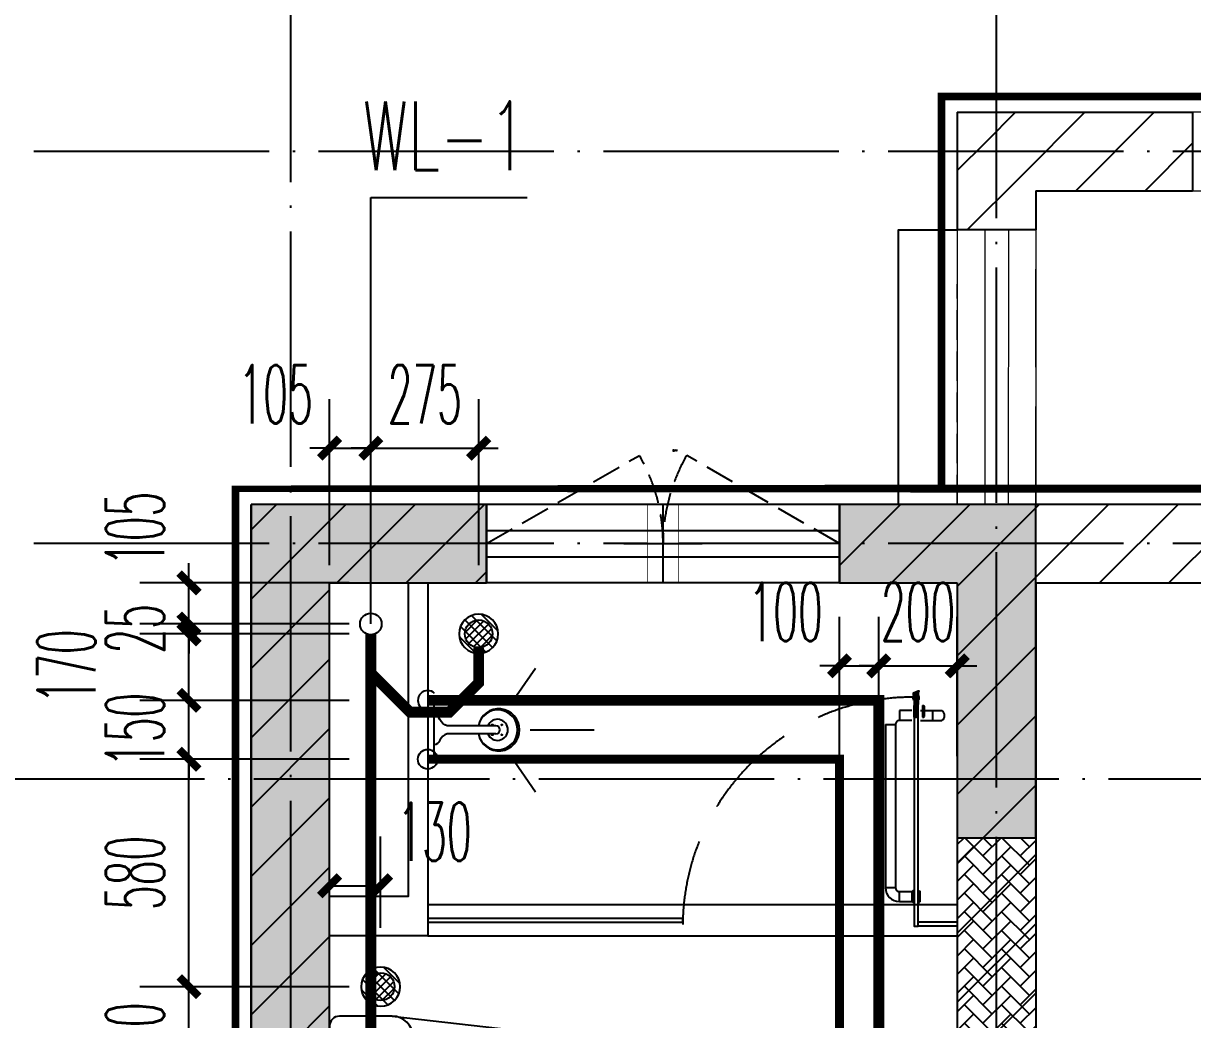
# Model space of a CAD drawing. Extents: x 27938 to 1507990, y 110129 to 923079.
# Drawn here: x 1200583 to 1203564, y 588710 to 591251 of the extents above; entities that cross this region are included whole.
import ezdxf

# ---------------------------------------------------------------- set-up
doc = ezdxf.new("R2010")
doc.units = 0
doc.header["$LTSCALE"] = 1000
doc.header["$MEASUREMENT"] = 0
doc.linetypes.add('DASH', pattern=[0.35, 0.25, -0.1])
doc.linetypes.add('DOTE', pattern=[2.4200000000000004, 2, -0.2, 0.02, -0.2])
for name, color, linetype in [('----建筑底图', 8, 'Continuous'), ('COLUMN', 9, 'Continuous'), ('DIM_SYMB', 3, 'Continuous'), ('DIM_污水', 2, 'Continuous'), ('DOTE', 1, 'Continuous'), ('EQUIP_地漏', 7, 'Continuous'), ('IP-bath&kitchen-JOHNSON', 4, 'Continuous'), ('LVTRY', 6, 'Continuous'), ('P-bath&kitchen-JOHNSON', 4, 'Continuous'), ('PIPE-不分区热给水', 5, 'RJ'), ('PIPE-不分区给水', 3, 'J'), ('PIPE-污水', 2, 'W'), ('PUB_HATCH', 8, 'Continuous'), ('VPIPE-不分区热给水', 5, 'Continuous'), ('VPIPE-不分区给水', 3, 'Continuous'), ('VPIPE-污水', 2, 'W'), ('WALL', 9, 'Continuous'), ('WINDOW', 4, 'Continuous'), ('WINDOW_TEXT', 7, 'Continuous'), ('保温', 6, 'Continuous'), ('机电标识类', 1, 'Continuous'), ('看线', 251, 'Continuous')]:
    doc.layers.add(name, color=color, linetype=linetype)
doc.layers.add('S-L主梁线', color=4, linetype='DASH', plot=False)
for name, color, linetype, lineweight in [('平面-栏杆', 135, 'Continuous', 15), ('平面-看线', 45, 'Continuous', 15), ('平面-空调室内机', 176, 'Continuous', 9), ('空调', 76, 'Continuous', 13)]:
    doc.layers.add(name, color=color, linetype=linetype, lineweight=lineweight)
doc.styles.add('_TCH_DIM_T3', font='SIMPLEX.shx', dxfattribs={"width": 0.4941176470588236, "bigfont": 'GBCBIG.shx'})
doc.styles.add('_TCH_WINDOW', font='SIMPLEX.shx', dxfattribs={"width": 0.7, "height": 3.5, "bigfont": 'GBCBIG.shx'})
doc.styles.add('_TWT_SERIAL', font='SIMPLEX', dxfattribs={"width": 0.8, "height": 3.5, "bigfont": 'HZTXT'})
doc.styles.get("Standard").update_dxf_attribs({"font": 'gbenor.shx', "bigfont": 'gbcbig.shx'})
doc.linetypes.add('J', pattern='A,3,-0.2,["J",Standard,S=0.25,R=0,X=-0.1,Y=-0.115],-0.2', length=3.4)
doc.linetypes.add('RJ', pattern='A,3,-0.2,["RJ",Standard,S=0.25,R=0,X=-0.1,Y=-0.115],-0.35', length=3.55)
doc.linetypes.add('W', pattern='A,3,-0.2,["W",Standard,S=0.25,R=0,X=-0.1,Y=-0.115],-0.2', length=3.4)
doc.dimstyles.new('_TWT_ARCH&&50', dxfattribs={"dimtxt": 148.75, "dimasz": 50, "dimexe": 125, "dimexo": 150, "dimgap": 63.12500000000001, "dimtad": 1, "dimdec": 0, "dimzin": 0, "dimdsep": 46, "dimtxsty": '_TCH_DIM_T3', "dimblk": 'ARCHTICK', "dimcen": 0.09, "dimclrt": 7, "dimazin": 2, "dimtfac": 1, "dimtdec": 0, "dimtix": 1, "dimtmove": 2, "dimatfit": 3, "dimfxl": 100, "dimtolj": 1, "dimtzin": 0, "dimarcsym": 0})
pattern_1 = [(45, (0, 89.755675), (-88.38838300365748, 88.3883830036575), [])]

# ---------------------------------------------------------------- blocks, each defined once
blk = doc.blocks.new('rrrrrrrrrrrra')
at = {"color": 0}
for p, q in [((252.6024353011744, 483.7312025176361), (-87.39756469882559, 483.7312025176361)), ((-112.3975646988256, 458.7312025176361), (-112.3975646988256, 324.3323662159964)), ((277.6024353011744, 324.3323662159964), (277.6024353011744, 458.7312025176361)), ((-112.3975646988256, 324.3323662159964), (-63.69972878636327, -103.3637925456278)), ((277.6024353011744, 324.3323662159964), (227.5135563242948, -115.5808400628157)), ((-59.12511469877791, 271.0599162159488), (224.3299853011267, 271.0599162159488)), ((-20.6103619200876, 232.4137265472673), (-34.18044077546801, 153.6153487120755)), ((185.8152325224364, 232.4137265477329), (-20.6103619200876, 232.4137265472673)), ((185.8152325224364, 232.4137265477329), (199.3853113778168, 153.6153487125412)), ((191.3197469591396, 200.4502565474249), (-26.11487635679077, 200.4502565474249))]:
    blk.add_line(p, q, dxfattribs=at)
for centre, radius, start, end in [((-87.39756469882559, 458.7312025176361), 25, 90, 180), ((252.6024353011744, 458.7312025176361), 25, 0, 90), ((-59.12511469877791, 324.3323662164621), 53.27245000000602, 180, 270), ((224.3299853008939, 324.3323662164621), 53.27245000000253, 270, 0), ((-322.583031725022, 209.8070477982983), 293.8257332377133, 333.5368539848596, 351.4828191908725), ((487.787902327138, 209.8070477982983), 293.8257332377133, 188.5171808091275, 206.4631460151405), ((148.969911527005, -3.179016253445297), 224.0767612256445, 158.5202191710939, 180), ((16.2349590753438, -3.179016253445297), 224.0767612256723, 0, 21.47978082890611), ((83.83053322241176, -63.61970424279571), 152.7899563564, 195.0773243454172, 340.1181212308546)]:
    blk.add_arc(centre, radius, start, end, dxfattribs=at)
blk = doc.blocks.new('A$C1E0F638F')
at = {"color": 0}
for points in [[(499.7003750004806, 435.1003879043274), (499.7003750004806, 85.1003879038617), (-4.325015470385551e-05, 85.10038790432736), (-4.325015470385551e-05, 435.1003879038617)], [(269.850552206859, 30.00024752598256), (229.850552206859, 30.00024752644822), (229.850552206859, 195.0002475259826), (269.850552206859, 195.0002475264482)], [(119.850552206859, 0.0002475259825587273), (179.850552206859, 0.0002475259825587273), (179.850552206859, 60.00024752598256), (119.850552206859, 60.00024752598256)], [(379.850552206859, 0.0002475259825587273), (319.850552206859, 0.0002475264482200146), (319.850552206859, 60.00024752644822), (379.850552206859, 60.00024752644822)], [(146.850552206859, 55.00024752598256), (152.850552206859, 55.00024752644822), (152.850552206859, 5.00024752644822), (146.850552206859, 5.00024752644822)], [(229.850552206859, 30.00024752644822), (269.850552206859, 30.00024752598256), (269.850552206859, 10.00024752598256), (229.850552206859, 10.00024752644822)], [(352.850552206859, 55.00024752598256), (346.850552206859, 55.00024752598256), (346.850552206859, 5.000247525982559), (352.850552206859, 5.000247525982559)]]:
    blk.add_lwpolyline(points, close=True, dxfattribs=at)
blk.add_lwpolyline([(269.850552206859, 60.00024752598256), (279.850552206859, 60.00024752598256), (279.850552206859, 0.0002475264482200146), (219.850552206859, 0.0002475259825587273), (219.850552206859, 60.00024752598256), (229.850552206859, 60.00024752644822)], dxfattribs=at)
blk.add_circle((249.850552206859, 236.2614032463171), 26, dxfattribs=at)
blk = doc.blocks.new('$lvtry$00000171')
at = {"color": 0}
for p, q in [((-74.24621202462731, 10.60660171788186), (-10.60660171788186, 74.24621202462731)), ((-69.81875867368217, -27.39235180270043), (27.39235180242758, 69.81875867368217)), ((-53.03300858900184, -53.03300858886359), (53.03300858900184, 53.03300858886359)), ((-27.39235180242758, -69.81875867368217), (69.81875867368217, 27.39235180270043)), ((10.60660171788186, -74.24621202462731), (74.24621202462731, -10.60660171788186))]:
    blk.add_line(p, q, dxfattribs=at)
blk.add_circle((0, 0), 75, dxfattribs=at)
blk.add_point((0, 0), dxfattribs=at)
blk = doc.blocks.new('135')
blk.add_hatch(color=0).paths.add_polyline_path([(4.76418280357393, 1.812162386259842), (3.614183923258678, -0.9586682789313272), (-4.698308072380313, 2.491328362025341), (-3.548309192054148, 5.262159027231063)])
at = {"color": 0}
for p, q in [((-5.000000000007275, 10.93307908955376), (-5.000000000007275, 30.53458335841333)), ((0, -9.095e-13), (-7.276000000000001e-12, 39.11915162772765)), ((4.999999999996362, 10.92478528669653), (4.999999999992723, 32.30060393840449)), ((-6.34257382159194, 2.632406550414998), (5.421245566391007, -2.250020692198631)), ((-5.698204626369259, 2.906323017595241), (-5.160113183243083, 2.682994842084553)), ((-5.555794630552554, 18.93025617586591), (-3.355794630551827, 19.41189882087838)), ((-3.355794630551827, 19.41189882087838), (-5.502586708164016, 19.38346581543646)), ((5.249555696867901, 10.9245783101278), (-5.25044430312846, 10.93328680312606)), ((5.227938415449898, 9.660595023749009), (-5.205485498692723, 9.660595023727183)), ((-5.160113183243083, 2.682994842084553), (-3.818447822857706, 5.915630618167598)), ((-3.818447822857706, 5.915630618167598), (5.417654394495911, 2.08230101709978)), ((5.617387633388716, 18.86060526279379), (3.417387633387988, 19.34224790780627)), ((3.417387633387988, 19.34224790780627), (5.564179711000178, 19.31381490236435)), ((4.075989034128724, -1.150334758983262), (5.417654394495911, 2.08230101709978)), ((4.075989034125087, -1.150334758983262), (5.7233188174323, -1.834038541420341))]:
    blk.add_line(p, q, dxfattribs=at)
for centre, radius, start, end in [((6.161034868437128, 15.83646535001662), 13.51105029248686, 151.0147378050733, 204.8403314206463), ((13.49583268638525, 4.204098348475781), 20.48112573357894, 163.092431708237, 182.0011966084188), ((-5.975522388205718, 3.562607190228845), 1, 184.2275252268287, 248.4661137629982), ((13.54264475737364, 4.193994001077044), 19.52885339284392, 163.7443120071847, 182.5268738689926), ((8.625610374787357, 15.4674340699994), 14.59806099666519, 166.2780045267358, 198.0953497200314), ((-5.467505949505721, 3.349919817060253), 0.5, 181.9385014602077, 247.2597126889964), ((-5.220308285297505, 22.14142036417525), 0.5, 335.7643365041333, 151.0147378054934), ((3.827398038803949, 18.06844884589281), 9.42220170707689, 155.7643365036202, 171.9772791662345), ((5.153695528464595, 22.26171150950449), 0.5, 29.84246110022977, 204.5740373216479), ((-5.946870150815811, 17.18555889137405), 11.70614123311011, 10.4750181798539, 24.57403732164799), ((29.07817214454553, 6.708467335577552), 24.03224306675829, 172.943947749341, 199.2318175570648), ((-6.288615623223449, 15.43590622998363), 12.3887641438454, 338.644919711974, 16.04760207510264), ((-6.035673477003001, 15.84248269684667), 13.39994098009156, 334.9111406033848, 29.84246110034611), ((26.37160870551816, 6.273545375245702), 20.6409126368038, 169.1453753653255, 199.9525787155704), ((5.869786496521555, -1.169297062749137), 1.170107913508445, 247.4597126892894, 19.95257871601565), ((5.914985297487874, -1.372233430550295), 0.5, 247.4597126892894, 19.23181755750988)]:
    blk.add_arc(centre, radius, start, end, dxfattribs=at)
blk.add_open_spline([(-5.000000000007275, 30.53458335841333), (-4.10443294849756, 31.33336597555081), (-2.288282033354334, 32.95324444101334), (0.90438098919185, 29.19536669430727), (3.450096077842316, 31.12548990286359), (4.999999999992723, 32.30060393840449)], degree=3, knots=[0, 0, 0, 0, 3.066329070407599, 6.218313121244897, 11.12413523619883, 11.12413523619883, 11.12413523619883, 11.12413523619883], dxfattribs=at)
blk = doc.blocks.new('SDFAWERAWER')
at = {"layer": 'LVTRY', "color": 0}
for p, q in [((593987.7654218215, -1242190.543110286), (593978.1679464299, -1242213.999597729)), ((594017.0860310916, -1242202.539954511), (593987.7654218215, -1242190.543110286)), ((594015.8193360465, -1242220.432964417), (594027.1688849085, -1242192.714558183)), ((594025.7000045974, -1242203.902384486), (594018.4845674199, -1242221.524267195)), ((594022.6186791044, -1242211.427743668), (594029.8341162818, -1242193.80586096)), ((594025.3530065713, -1242210.830205286), (594031.0932591765, -1242196.811088268)), ((594027.1688849085, -1242192.714558183), (594033.0323939191, -1242195.115424288)), ((594029.8341162818, -1242193.80586096), (594031.0932591765, -1242196.811088268)), ((594032.1593517042, -1242197.24760937), (594033.0323939191, -1242195.115424288)), ((594033.0323939191, -1242195.115424288), (594033.976751101, -1242197.369344781)), ((594033.7584905497, -1242197.902391045), (594033.9763517794, -1242197.370320023)), ((594047.2517495372, -1242200.933083513), (594035.9092786319, -1242228.654386825)), ((594041.579694262, -1242228.485098852), (594051.1771696536, -1242205.028611409)), ((594049.9172594484, -1242202.023705706), (594043.3176582216, -1242218.153308231)), ((594047.2517495372, -1242200.933083513), (594049.9172594484, -1242202.023705706)), ((594049.9172594484, -1242202.023705706), (594051.1771696536, -1242205.028611409)), ((593941.1893833182, -1242210.071718162), (593783.7054442759, -1242594.768872668)), ((593964.6458707345, -1242219.669193542), (593807.1619316919, -1242604.366348048)), ((593941.1893833182, -1242210.071718162), (593964.6458707345, -1242219.669193542)), ((594007.4885557, -1242225.996441955), (593978.1679464299, -1242213.999597729)), ((594015.8193360465, -1242220.432964417), (594021.6828450572, -1242222.833830523)), ((594018.4845674199, -1242221.524267195), (594021.4897947444, -1242220.265124338)), ((594025.3530065713, -1242210.830205286), (594021.4897947444, -1242220.265124338)), ((594022.5558872721, -1242220.70164544), (594021.6828450572, -1242222.833830523)), ((594021.6828450572, -1242222.833830523), (594023.9367655669, -1242221.889473379)), ((594024.1550261178, -1242221.356427115), (594023.937164888, -1242221.888498138)), ((594027.746431214, -1242234.285170699), (594078.3911199654, -1242255.006992549)), ((594035.9092786319, -1242228.654386825), (594038.5747885434, -1242229.745009019)), ((594037.3439066054, -1242210.828683256), (594087.9885953569, -1242231.550505105)), ((594038.5747885434, -1242229.745009019), (594045.1743897707, -1242213.615406493)), ((594038.5747885434, -1242229.745009019), (594041.579694262, -1242228.485098852)), ((594057.0670404839, -1242246.282014925), (594066.6645158757, -1242222.825527482)), ((593783.7054442759, -1242594.768872668), (593807.1619316919, -1242604.366348048)), ((593803.2340521519, -1242641.344911171), (593812.8315275433, -1242617.888423728)), ((593812.8315275433, -1242617.888423728), (593842.1521368134, -1242629.885267953)), ((593803.2340521519, -1242641.344911171), (593832.554661422, -1242653.341755396)), ((593842.1521368134, -1242629.885267953), (593832.554661422, -1242653.341755396)), ((593833.814571627, -1242656.346661099), (593832.554661422, -1242653.341755396)), ((593845.157042532, -1242628.625357786), (593833.814571627, -1242656.346661099)), ((593847.8225524705, -1242629.715979991), (593836.4800815652, -1242657.437283303)), ((593845.157042532, -1242628.625357786), (593842.1521368134, -1242629.885267953)), ((593847.8225524705, -1242629.715979991), (593845.157042532, -1242628.625357786)), ((593847.1421213057, -1242661.799772115), (593858.4845922105, -1242634.078468803)), ((593849.807631217, -1242662.890394308), (593861.150102122, -1242635.169090996)), ((593852.0613105225, -1242661.945461682), (593862.0950347865, -1242637.422770285)), ((593858.4845922105, -1242634.078468803), (593861.150102122, -1242635.169090996)), ((593861.150102122, -1242635.169090996), (593862.0950347865, -1242637.422770285)), ((593836.4800815652, -1242657.437283303), (593833.814571627, -1242656.346661099)), ((593847.1421213057, -1242661.799772115), (593849.807631217, -1242662.890394308))]:
    blk.add_line(p, q, dxfattribs=at)
blk.add_lwpolyline([(593823.4857289928, -1242716.975934958), (594045.7556563742, -1242173.940086161), (594036.5013807861, -1242170.150840413), (593814.2314534048, -1242713.186689209)], close=True, dxfattribs=at)
blk.add_arc((594075.2654484361, -1242240.036391133), 15.29342111015146, 281.7932153755734, 33.70187580186141, dxfattribs=at)
for centre, major_axis, start_param, end_param in [((593974.2417065077, -1242223.595433476), (3.926239933352681, 9.595835773426348), 0, 1.570796326794897), ((593816.7577674654, -1242608.292587982), (13.52371531371392, 33.05232318957029), 1.570796326794897, 3.141592653589793), ((593816.7577674654, -1242608.292587982), (3.926239933352681, 9.595835773426348), 1.570796326794897, 3.141592653589793)]:
    blk.add_ellipse(centre, major_axis=major_axis, ratio=1, start_param=start_param, end_param=end_param, dxfattribs=at)
at = {"layer": 'P-bath&kitchen-JOHNSON', "color": 0, "linetype": 'DASH'}
blk.add_arc((593809.7670385346, -1242714.004828131), 586.199339652145, 67.53694625199444, 157.1324720308851, dxfattribs=at)
at = {"layer": 'LVTRY', "color": 8, "xscale": -1, "rotation": 157.7329157530927}
blk.add_blockref('135', (594045.2713309255, -1242161.927690595), dxfattribs=at)
blk = doc.blocks.new('A$C5DCB2F21')
at = {"layer": 'IP-bath&kitchen-JOHNSON', "color": 0}
for p, q in [((-68.28558143033297, -213.1606503543517), (-157.7014214626688, -274.9614281078248)), ((68.16970908802614, -213.1606503543517), (157.5855491203619, -274.9614281078248)), ((-0.0579361711279489, -261.3536447175793), (-0.0579361711570528, -424.6555120690827))]:
    blk.add_line(p, q, dxfattribs=at)
for centre, major_axis, ratio, start_param, end_param in [((0.0421103943663184, -178.7724866370772), (-50.96224410476142, 6.55561e-11), 0.9900522014073144, -1.362970376127611, 4.504563029716158), ((0.0421103943663184, -177.7692267618913), (-26.80467913510691, 8.690706e-10), 0.9948122416210567, -1.167676844559286, 4.309269498205915)]:
    blk.add_ellipse(centre, major_axis=major_axis, ratio=ratio, start_param=start_param, end_param=end_param, dxfattribs=at)
at = {"layer": 'LVTRY', "color": 0}
for p, q in [((73.60639230580999, 0), (-73.60639230580999, 0)), ((-10.47308850636909, -173.5162652194049), (-10.47308850636909, -49.2578386965979)), ((10.5573092952909, -173.5162652194049), (10.5573092952909, -49.2578386965979))]:
    blk.add_line(p, q, dxfattribs=at)
blk.add_lwpolyline([(73.60639230580999, 0), (73.60639230580999, -15.772798351245), (-73.60639230580999, -15.772798351245), (-73.60639230580999, 0)], dxfattribs=at)
for points in [[(-26.29978149385716, -30.6730770759059, -0.3641418619200349), (-37.77772499481944, -15.772798351245, -0.0204951839784475)], [(26.29978149385716, -30.6730770759059, 0.3641418619200187), (37.77772499482671, -15.772798351245, 0.0204951839784475)], [(-10.47308850636909, -49.43990604687496, 0.214893116671168), (-26.29978149385716, -30.6730770759059, 7.649644273232357)], [(10.5573092952909, -49.2578386965979, -0.2143900455666535), (26.29978149385716, -30.6730770759059, -7.649644273232357)]]:
    blk.add_lwpolyline(points, format="xyb", dxfattribs=at)
blk.add_arc((0.0421103944609058, -173.5162652194049), 10.51519890083, 180, 0, dxfattribs=at)
for centre, major_axis, ratio, start_param, end_param in [((0.0421103943663184, -181.2952494334531), (53.64446843239703, 4.6092399e-09), 0.9875770290783108, 1.768090240399728, 7.656687720196345), ((-12.41473554639378, -164.737432311369), (1.3012e-12, 1.432845619463478), 0.8500000000096485, -1.570796326743344, 4.712388980436241), ((12.49895633515552, -164.737432311369), (-1.089747e-10, 1.432845619463478), 0.8500000000096485, 4.712388980370823, 10.99557428755041), ((-12.41473554639378, -189.1718906858077), (-2.801241e-10, 1.432845619478029), 0.8500000000010158, 4.712388980259137, 10.99557428743872), ((12.49895633515552, -189.1718906858077), (-3.904000999999999e-10, 1.43284561947803), 0.8500000000010156, 4.712388980193717, 10.9955742873733)]:
    blk.add_ellipse(centre, major_axis=major_axis, ratio=ratio, start_param=start_param, end_param=end_param, dxfattribs=at)
blk = doc.blocks.new('GDGDRGDGRD')
at = {"layer": 'IP-bath&kitchen-JOHNSON', "color": 0}
for p, q in [((490532.5689499196, 524228.1487545736), (491882.5665626018, 524228.1487502597)), ((490532.5689499196, 524193.1487545719), (491182.5665626433, 524193.148750029)), ((491182.5784094537, 524183.1487498092), (491182.5784094489, 524193.148750029)), ((490532.5689499196, 524183.1487545719), (491182.5784094537, 524183.1487498092)), ((491882.5665625986, 524183.1487497939), (491782.5665629497, 524183.1487498275)), ((491782.5665629497, 524173.1487498275), (491782.5665629536, 524183.1487498275)), ((491882.5665625986, 524173.1487497939), (491782.5665629497, 524173.1487498275)), ((490532.5689499196, 524148.1488195378), (491882.5665626015, 524148.1487502597))]:
    blk.add_line(p, q, dxfattribs=at)
for points in [[(490532.5689891141, 525048.460308887), (490532.5689460972, 524148.1487907803), (490282.5665414351, 524148.1488069055)], [(490482.5689891141, 525048.460308887), (490482.5689703015, 524248.1487994664), (490282.5665437861, 524248.148799468)]]:
    blk.add_lwpolyline(points, dxfattribs=at)
at = {"layer": 'LVTRY', "color": 0}
blk.add_lwpolyline([(490882.5665625796, 522448.4609179032), (490282.5665625794, 522448.4609179032), (490282.5665625881, 523348.4599556847), (490882.5665625884, 523348.4599556847)], close=True, dxfattribs=at)
at = {"layer": 'IP-bath&kitchen-JOHNSON', "color": 8}
for name, p, rotation in [('A$C5DCB2F21', (490532.5798940997, 524673.4563777271), 90.008488524447), ('SDFAWERAWER', (-528535.947773745, 1449333.644978448), 22.25976934310711)]:
    blk.add_blockref(name, p, dxfattribs=dict(at, rotation=rotation))
at = {"layer": 'LVTRY', "color": 8, "xscale": -0.6666666667107826, "yscale": 0.6666666667107826}
for p in [(490662.568989114, 524918.4603088892), (490412.566562616, 524018.4603088915)]:
    blk.add_blockref('$lvtry$00000171', p, dxfattribs=at)
at = {"layer": 'LVTRY', "color": 8, "extrusion": (0, 0, -1), "xscale": -1, "zscale": -1, "rotation": 270}
blk.add_blockref('rrrrrrrrrrrra', (-490766.3001941209, 523665.7019433295), dxfattribs=at)
at = {"layer": 'LVTRY', "color": 8, "xscale": -1, "rotation": 270}
blk.add_blockref('A$C1E0F638F', (490347.4664304923, 522648.7662919514), dxfattribs=at)
blk = doc.blocks.new('GFDGFSDFGD')
at = {"layer": 'PUB_HATCH'}
for points in [[(421116.6753764714, 373023.7242363702), (420516.5787026444, 373023.7248241129), (420516.5785291123, 370023.7284206367), (421416.581311702, 370023.7246210462), (421416.5812589016, 370223.7236638459), (420716.5761485242, 370223.7253745406), (420716.5784014598, 372823.7242150244), (421116.6632062897, 372823.7242219659)], [(422016.6753765836, 373023.7489891218), (422016.6753765837, 372823.7489891325), (422316.5890476424, 372823.7489891474), (422316.5890464559, 372173.7490466764), (422516.5890464559, 372173.7490466764), (422516.5890476424, 373023.7489891474)]]:
    blk.add_hatch(color=256, dxfattribs=at).paths.add_polyline_path(points)
at = {"layer": 'COLUMN', "color": 6}
for p, q in [((420516.5787026444, 373023.7248241129), (420516.5785291123, 370023.7284206367)), ((421116.6753764714, 373023.7242363702), (420516.5787026444, 373023.7248241129)), ((421116.6632062897, 372823.7242219659), (421116.6753764714, 373023.7242363702)), ((422016.6753765836, 373023.7489891218), (422016.6753765837, 372823.7489891325)), ((422516.5890476424, 373023.7489891474), (422016.6753765836, 373023.7489891218)), ((422516.5890464559, 372173.7490466764), (422516.5890476424, 373023.7489891474)), ((420716.5761485242, 370223.7253745406), (420716.5784014598, 372823.7242150244)), ((420716.5784014598, 372823.7242150244), (421116.6632062897, 372823.7242219659)), ((422016.6753765837, 372823.7489891325), (422316.5890476424, 372823.7489891474)), ((422316.5890476424, 372823.7489891474), (422316.5890464559, 372173.7490466764)), ((422316.5890464559, 372173.7490466764), (422516.5890464559, 372173.7490466764))]:
    blk.add_line(p, q, dxfattribs=at)
blk = doc.blocks.new('dongkong')
blk.add_wipeout([(-603756.0415179721, 210770.96306340612), (-603756.0415180603, 210570.80961624245), (-603836.0415181214, 210570.80961593534), (-603836.0415181519, 210770.96306307407)])
at = {"layer": '机电标识类', "color": 250, "linetype": 'DASH', "ltscale": 400}
for p, q in [((-603796.0415180789, 210770.9630630909), (-603796.0415180789, 210570.8096162414)), ((-603896.0415180789, 210670.6929921169), (-603696.0415180789, 210670.6929921169))]:
    blk.add_line(p, q, dxfattribs=at)
at = {"layer": '空调', "color": 6, "linetype": 'DASH', "const_width": 2}
blk.add_lwpolyline([(-603756.0415180789, 210770.9630630909), (-603756.0415180789, 210570.8096162414), (-603836.0415180789, 210570.8096162414), (-603836.0415180789, 210770.9630630909)], close=True, dxfattribs=at)
blk = doc.blocks.new('$WINLIB2D$00000001')
at = {"color": 0}
for points in [[(-0.4999999999999964, 0.5000000000000142), (-0.4999999999999964, -0.4999999999999858)], [(-0.4999999999999964, 0.5000000000000142), (0.5000000000000036, 0.5000000000000142)], [(0.5000000000000036, -0.4999999999999858), (0.5000000000000036, 0.5000000000000142)], [(0.5000000000000036, 0.1666666666666714), (-0.4999999999999964, 0.1666666666666714)], [(0.5000000000000036, -0.1666666666666572), (-0.4999999999999964, -0.1666666666666572)], [(-0.4999999999999964, -0.4999999999999858), (0.5000000000000036, -0.4999999999999858)]]:
    blk.add_lwpolyline(points, dxfattribs=at)
blk = doc.blocks.new('A$C149A4CC3')
at = {"layer": 'PUB_HATCH'}
h = blk.add_hatch(dxfattribs=at)
h.set_pattern_fill('普通砖', color=256, scale=50, style=0)
h.set_pattern_definition(pattern_1)
h.paths.add_polyline_path([(-23099.99999756862, -15710.08435549661), (-23299.99999744607, -15510.08435549439), (-23299.99999762978, -15810.08435551095), (-23099.99999762978, -15810.08435557218)])
h = blk.add_hatch(dxfattribs=at)
h.set_pattern_fill('普通砖', color=256, scale=50, style=0)
h.set_pattern_definition(pattern_1)
h.paths.add_polyline_path([(-23299.99999744607, -15510.08435549439), (-23099.99999756862, -15710.08435549661), (-22699.9999992942, -15710.08435550082), (-22699.99999929206, -15510.08435550082)])
h = blk.add_hatch(dxfattribs=at)
h.set_pattern_fill('普通砖', color=256, scale=50, style=0)
h.set_pattern_definition(pattern_1)
h.paths.add_polyline_path([(-24899.99999982119, -16710.08435532907), (-24499.90332598605, -16710.08435535359), (-24499.90332597379, -16510.08435535359), (-25099.99999982491, -16510.0843553168)])
h = blk.add_hatch(dxfattribs=at)
h.set_pattern_fill('普通砖', color=256, scale=50, style=0)
h.set_pattern_definition(pattern_1)
h.paths.add_polyline_path([(-24966.66666643752, -19410.08435531614), (-24899.99999977276, -19310.08435531195), (-24899.99999982119, -16710.08435532907), (-25099.99999982491, -16510.0843553168), (-25099.99999977089, -19410.08435532433)])
h = blk.add_hatch(dxfattribs=at)
h.set_pattern_fill('普通砖', color=256, scale=50, style=0)
h.set_pattern_definition(pattern_1)
h.paths.add_polyline_path([(-23199.99999811353, -16510.0843554333), (-23599.90332597383, -16510.08435540877), (-23599.90332598608, -16710.08435540877), (-23299.99999818089, -16710.08435542717), (-23199.99999815873, -16643.41768876635)])
h = blk.add_hatch(dxfattribs=at)
h.set_pattern_fill('普通砖', color=256, scale=50, style=0)
h.set_pattern_definition(pattern_1)
h.paths.add_polyline_path([(-23099.99999818091, -16710.08435543858), (-22499.99999929738, -16710.08435547034), (-22499.9999992868, -16510.08435547035), (-23199.99999811437, -16510.0843554333), (-23199.99999815844, -16643.41768876635)])
h = blk.add_hatch(dxfattribs=at)
h.set_pattern_fill('普通砖', color=256, scale=50, style=0)
h.set_pattern_definition(pattern_1)
h.paths.add_polyline_path([(-23199.99999815872, -16643.41768876635), (-23299.99999818089, -16710.08435542717), (-23299.99999977299, -19310.0843551439), (-23200.00000003476, -19410.08435514331), (-23099.99999983424, -19410.08435515261), (-23099.99999818091, -16710.08435543858)])
at = {"layer": '保温', "linetype": 'ByBlock', "ltscale": 10}
h = blk.add_hatch(dxfattribs=at)
h.set_pattern_fill('AR-HBONE', color=8, scale=55)
h.set_pattern_definition([(45, (-445616.5787024723, -389533.8091794431), (0, 47.41575231924514), [100.584, -33.528]), (135, (-445592.8708424723, -389510.101319443), (3.05311331771918e-15, 47.41575231924513), [100.584, -33.528])])
h.paths.add_polyline_path([(-23099.90360618301, -19510.08445366548), (-23099.90364758938, -17360.08583616803), (-23299.90363128018, -17360.08563952311), (-23299.90358987392, -19510.08425702056)])
at = {"color": 8, "linetype": 'DASH', "ltscale": 0.8, "const_width": 20}
for points in [[(-20160.00000047975, -15470.08435566269), (-23339.99999742268, -15470.08435546857), (-23339.99999803479, -16470.08435543819), (-25139.99999982852, -16470.08435532777), (-25139.9999996688, -24650.08435557463), (-22160.00000056915, -24650.08435531799), (-22160.0000005943, -24050.08434774348), (-15839.99961122498, -24050.08434784733)], [(-23339.99999803479, -16470.08435206983), (-20160.00000045518, -16470.08566705935)]]:
    blk.add_lwpolyline(points, dxfattribs=at)
at = {"layer": 'DOTE', "color": 169, "linetype": 'DOTE', "ltscale": 0.3}
for p, q in [((-24999.99999962293, -11458.04734790955), (-24999.99999962281, -26899.48234673277)), ((-23200.00000050757, -19410.08435513335), (-23200.00000050757, -11458.04734790955)), ((25039.89799962282, -15610.08435363509), (-25818.76699962281, -15610.08435363503)), ((25039.89799962282, -16610.08434715244), (-25818.76699962281, -16610.08434715233)), ((-25818.76699962281, -17209.81407665176), (25039.89799962282, -17209.81412224047))]:
    blk.add_line(p, q, dxfattribs=at)
at = {"layer": 'WALL', "color": 8}
for p, q in [((-23299.99999744607, -15510.08435549439), (-23299.99999762978, -15810.08435551095)), ((-23299.99999744607, -15510.08435549439), (-22699.99999929206, -15510.08435550082)), ((-22699.99999929206, -15510.08435550082), (-22699.9999992942, -15710.08435550082)), ((-23099.99999756862, -15710.08435549661), (-23099.99999762978, -15810.08435557218)), ((-23099.99999756862, -15710.08435549661), (-22699.9999992942, -15710.08435550082)), ((-23099.99999762978, -15810.08435557218), (-23299.99999762978, -15810.08435551095)), ((-24499.90332597379, -16510.08435535359), (-25099.99999982491, -16510.0843553168)), ((-25099.99999977089, -19410.08435532433), (-25099.99999982491, -16510.0843553168)), ((-24499.90332598605, -16710.08435535359), (-24499.90332597379, -16510.08435535359)), ((-23199.99999811353, -16510.0843554333), (-23599.90332597383, -16510.08435540877)), ((-23599.90332597383, -16510.08435540877), (-23599.90332598608, -16710.08435540877)), ((-22499.9999992868, -16510.08435547035), (-23199.99999811437, -16510.0843554333)), ((-24899.99999982119, -16710.08435532907), (-24499.90332598605, -16710.08435535359)), ((-24899.99999977276, -19310.08435531195), (-24899.99999982119, -16710.08435532907)), ((-23599.90332598608, -16710.08435540877), (-23299.99999818089, -16710.08435542717)), ((-23299.99999818089, -16710.08435542717), (-23299.99999977299, -19310.0843551439)), ((-23099.99999818091, -16710.08435543858), (-22499.99999929738, -16710.08435547034)), ((-23099.99999818091, -16710.08435543858), (-23099.99999983424, -19410.08435515261))]:
    blk.add_line(p, q, dxfattribs=at)
at = {"layer": '平面-栏杆', "color": 8}
for points in [[(-23229.70320302702, -15810.08840020065), (-23230.00030169252, -16510.085798977)], [(-23169.70320302702, -15810.08840020065), (-23170.00030169252, -16510.085798977)]]:
    blk.add_lwpolyline(points, dxfattribs=at)
at = {"layer": '平面-看线', "color": 8, "linetype": 'DASH', "ltscale": 0.3}
blk.add_line((-23300.00030171347, -16510.08818001923), (-23299.70320304751, -15810.08840020065), dxfattribs=at)
at = {"layer": '平面-看线', "color": 8}
for points in [[(-22699.99999929825, -15710.08435550082), (-20799.99999974482, -15710.08435559255)], [(-23099.70320302749, -15810.08840020065), (-23100.00030169298, -16510.085798977)]]:
    blk.add_lwpolyline(points, dxfattribs=at)
at = {"layer": '看线', "color": 8, "ltscale": 0.5}
blk.add_lwpolyline([(-23449.70320302749, -16510.08840020519), (-23449.68756623368, -15810.08840020368), (-23299.68756625953, -15810.08840020228)], dxfattribs=at)
at = {"color": 8}
for name, p in [('GFDGFSDFGD', (-445616.5786988664, -389533.8091794208)), ('GDGDRGDGRD', (-515182.4698885702, -541758.5452732141))]:
    blk.add_blockref(name, p, dxfattribs=at)
at = {"layer": '平面-空调室内机', "color": 8, "ltscale": 0.3, "xscale": -1, "rotation": 180}
blk.add_blockref('dongkong', (579746.0415182438, 194060.8787078976), dxfattribs=at)
at = {"layer": 'WINDOW', "color": 8, "linetype": 'DASH', "ltscale": 0.3}
for points in [[(-24499.90332593024, -16610.08496454236), (-24110.15013662155, -16385.15730622638, -0.131605288826864), (-24049.90332588041, -16610.0849645136)], [(-23599.90332583059, -16610.08496454236), (-23989.65651513927, -16385.15730622638, 0.131605288826864), (-24049.90332588041, -16610.0849645136)]]:
    blk.add_lwpolyline(points, format="xyb", dxfattribs=at)
at = {"layer": 'WINDOW', "color": 8}
ref = blk.add_blockref('$WINLIB2D$00000001', (-24049.90332597994, -16610.08435538119), dxfattribs=dict(at, xscale=-900, yscale=-200, zscale=-900, rotation=359.9999999964871))
ref.add_attrib('A', 'C0914', (-24025.27904130614, -16374.70996451384), dxfattribs={"layer": 'WINDOW_TEXT', "color": 8, "ltscale": 0.5, "height": 4.25, "style": '_TCH_WINDOW', "width": 0.4941176470588236})
blk = doc.blocks.new('A$C63B2058D')
at = {"layer": 'S-L主梁线', "color": 0, "linetype": 'ByBlock', "lineweight": 18}
for p, q in [((-9649.987682730774, 5299.999992515659), (-9649.989204430603, 4299.999833292328)), ((-6649.999983094633, 5299.999992515659), (-9649.987682730774, 5299.999992515659)), ((-9949.904349036922, 4299.999376413238), (-10850.00198897289, 4299.999985628121)), ((-9649.989356600272, 3450.024925407779), (-9649.987908413925, 1500.001805619511))]:
    blk.add_line(p, q, dxfattribs=at)
at = {"layer": 'S-L主梁线', "color": 0, "linetype": 'DASH', "lineweight": 18}
for p, q in [((-9449.989204429905, 4300.000137964555), (-9449.98798707046, 5099.999992515717)), ((-9449.98798707046, 5099.999992515659), (-6749.998931615264, 5099.999992515659)), ((-10850.00206177181, 4099.999985628121), (-9949.90425909817, 4099.999376413121)), ((-9449.987908413867, 1500.001805619453), (-9449.989356600156, 3450.024810054572))]:
    blk.add_line(p, q, dxfattribs=at)
blk = doc.blocks.new('_ArchTick')
at = {"color": 0, "linetype": 'ByBlock', "const_width": 0.4}
blk.add_lwpolyline([(-0.5, -0.5), (0.5, 0.5)], dxfattribs=at)
blk = doc.blocks.new('*D565')
at = {"layer": 'Defpoints', "color": 0}
for p in [(1202763.606703618, 589612.1680000036), (1202663.606703544, 589231.658), (1202763.606703618, 589231.6579999976)]:
    blk.add_point(p, dxfattribs=at)
at = {"layer": 'DIM_SYMB', "color": 0, "lineweight": -2}
for p, q in [((1202663.606703544, 589381.658), (1202663.606703544, 589737.1680000036)), ((1202763.606703618, 589381.6579999976), (1202763.606703618, 589737.1680000036)), ((1202663.606703544, 589612.1680000036), (1202613.606703544, 589612.1680000036)), ((1202663.606703544, 589612.1680000036), (1202763.606703618, 589612.1680000036)), ((1202763.606703618, 589612.1680000036), (1202813.606703618, 589612.1680000036))]:
    blk.add_line(p, q, dxfattribs=at)
at = {"layer": 'DIM_SYMB', "color": 0, "lineweight": -2, "xscale": 50, "yscale": 50, "zscale": 50}
blk.add_blockref('_ArchTick', (1202663.606703544, 589612.1680000036), dxfattribs=at)
at = {"layer": 'DIM_SYMB', "color": 0, "lineweight": -2, "xscale": 50, "yscale": 50, "zscale": 50, "rotation": 180}
blk.add_blockref('_ArchTick', (1202763.606703618, 589612.1680000036), dxfattribs=at)
at = {"layer": 'DIM_SYMB', "color": 7, "insert": (1202526.106703548, 589749.6680000082), "char_height": 148.75, "attachment_point": 5, "style": '_TCH_DIM_T3'}
blk.add_mtext('\\A1;100', dxfattribs=at)
blk = doc.blocks.new('*D566')
at = {"layer": 'Defpoints', "color": 0}
for p in [(1202963.616940269, 589612.1679999998), (1202763.606703617, 589231.6579999976), (1202963.616940269, 589231.6579999926)]:
    blk.add_point(p, dxfattribs=at)
at = {"layer": 'DIM_SYMB', "color": 0, "lineweight": -2}
for p, q in [((1202763.606703617, 589381.6579999976), (1202763.606703617, 589737.1679999998)), ((1202963.616940269, 589381.6579999926), (1202963.616940269, 589737.1679999998)), ((1202763.606703617, 589612.1679999998), (1202713.606703617, 589612.1679999998)), ((1202763.606703617, 589612.1679999998), (1202963.616940269, 589612.1679999998)), ((1202963.616940269, 589612.1679999998), (1203013.616940269, 589612.1679999998))]:
    blk.add_line(p, q, dxfattribs=at)
at = {"layer": 'DIM_SYMB', "color": 0, "lineweight": -2, "xscale": 50, "yscale": 50, "zscale": 50}
blk.add_blockref('_ArchTick', (1202763.606703617, 589612.1679999998), dxfattribs=at)
at = {"layer": 'DIM_SYMB', "color": 0, "lineweight": -2, "xscale": 50, "yscale": 50, "zscale": 50, "rotation": 180}
blk.add_blockref('_ArchTick', (1202963.616940269, 589612.1679999998), dxfattribs=at)
at = {"layer": 'DIM_SYMB', "color": 7, "insert": (1202863.611821943, 589749.6679999998), "char_height": 148.75, "attachment_point": 5, "style": '_TCH_DIM_T3'}
blk.add_mtext('\\A1;200', dxfattribs=at)
blk = doc.blocks.new('*D603')
at = {"layer": 'Defpoints', "color": 0}
for p in [(1201005.092, 589823.9750471319), (1201563.703376486, 589823.9750471319), (1201563.703376486, 589718.9750492922)]:
    blk.add_point(p, dxfattribs=at)
at = {"layer": 'DIM_SYMB', "color": 0, "lineweight": -2}
for p, q in [((1201005.092, 589823.9750471319), (1201005.092, 589873.9750471319)), ((1201413.703376486, 589823.9750471319), (1200880.092, 589823.9750471319)), ((1201005.092, 589718.9750492922), (1201005.092, 589823.9750471319)), ((1201413.703376486, 589718.9750492922), (1200880.092, 589718.9750492922)), ((1201005.092, 589718.9750492922), (1201005.092, 589668.9750492922))]:
    blk.add_line(p, q, dxfattribs=at)
at = {"layer": 'DIM_SYMB', "color": 0, "lineweight": -2, "xscale": 50, "yscale": 50, "zscale": 50}
for p, rotation in [((1201005.092, 589823.9750471319), 270), ((1201005.092, 589718.9750492922), 90)]:
    blk.add_blockref('_ArchTick', p, dxfattribs=dict(at, rotation=rotation))
at = {"layer": 'DIM_SYMB', "color": 7, "insert": (1200867.592, 589961.4750471319), "char_height": 148.75, "attachment_point": 5, "rotation": 90, "style": '_TCH_DIM_T3'}
blk.add_mtext('\\A1;105', dxfattribs=at)
blk = doc.blocks.new('*D604')
at = {"layer": 'Defpoints', "color": 0}
for p in [(1201005.092, 589718.9750492922), (1201563.703376486, 589718.9750492922), (1201563.703376486, 589693.9750472032)]:
    blk.add_point(p, dxfattribs=at)
at = {"layer": 'DIM_SYMB', "color": 0, "lineweight": -2}
for p, q in [((1201005.092, 589718.9750492922), (1201005.092, 589768.9750492922)), ((1201413.703376486, 589718.9750492922), (1200880.092, 589718.9750492922)), ((1201005.092, 589693.9750472032), (1201005.092, 589718.9750492922)), ((1201413.703376486, 589693.9750472032), (1200880.092, 589693.9750472032)), ((1201005.092, 589693.9750472032), (1201005.092, 589643.9750472032))]:
    blk.add_line(p, q, dxfattribs=at)
at = {"layer": 'DIM_SYMB', "color": 0, "lineweight": -2, "xscale": 50, "yscale": 50, "zscale": 50}
for p, rotation in [((1201005.092, 589718.9750492922), 270), ((1201005.092, 589693.9750472032), 90)]:
    blk.add_blockref('_ArchTick', p, dxfattribs=dict(at, rotation=rotation))
at = {"layer": 'DIM_SYMB', "color": 7, "insert": (1200867.592, 589706.4750482478), "char_height": 148.75, "attachment_point": 5, "rotation": 90, "style": '_TCH_DIM_T3'}
blk.add_mtext('\\A1;25', dxfattribs=at)
blk = doc.blocks.new('*D605')
at = {"layer": 'Defpoints', "color": 0}
for p in [(1201005.092, 589693.9750472032), (1201563.703376486, 589693.9750472032), (1201563.703376486, 589524.1631160413)]:
    blk.add_point(p, dxfattribs=at)
at = {"layer": 'DIM_SYMB', "color": 0, "lineweight": -2}
for p, q in [((1201413.703376486, 589693.9750472032), (1200880.092, 589693.9750472032)), ((1201005.092, 589524.1631160413), (1201005.092, 589693.9750472032)), ((1201413.703376486, 589524.1631160413), (1200880.092, 589524.1631160413))]:
    blk.add_line(p, q, dxfattribs=at)
at = {"layer": 'DIM_SYMB', "color": 0, "lineweight": -2, "xscale": 50, "yscale": 50, "zscale": 50}
for p, rotation in [((1201005.092, 589693.9750472032), 90), ((1201005.092, 589524.1631160413), 270)]:
    blk.add_blockref('_ArchTick', p, dxfattribs=dict(at, rotation=rotation))
at = {"layer": 'DIM_SYMB', "color": 7, "insert": (1200692.592, 589610.5690816223), "char_height": 148.75, "attachment_point": 5, "rotation": 90, "style": '_TCH_DIM_T3'}
blk.add_mtext('\\A1;170', dxfattribs=at)
blk = doc.blocks.new('*D606')
at = {"layer": 'Defpoints', "color": 0}
for p in [(1201005.092, 589524.1631160413), (1201563.703376486, 589524.1631160413), (1201563.703376486, 589374.1631160413)]:
    blk.add_point(p, dxfattribs=at)
at = {"layer": 'DIM_SYMB', "color": 0, "lineweight": -2}
for p, q in [((1201005.092, 589524.1631160413), (1201005.092, 589574.1631160413)), ((1201413.703376486, 589524.1631160413), (1200880.092, 589524.1631160413)), ((1201005.092, 589374.1631160413), (1201005.092, 589524.1631160413)), ((1201413.703376486, 589374.1631160413), (1200880.092, 589374.1631160413)), ((1201005.092, 589374.1631160413), (1201005.092, 589324.1631160413))]:
    blk.add_line(p, q, dxfattribs=at)
at = {"layer": 'DIM_SYMB', "color": 0, "lineweight": -2, "xscale": 50, "yscale": 50, "zscale": 50}
for p, rotation in [((1201005.092, 589524.1631160413), 270), ((1201005.092, 589374.1631160413), 90)]:
    blk.add_blockref('_ArchTick', p, dxfattribs=dict(at, rotation=rotation))
at = {"layer": 'DIM_SYMB', "color": 7, "insert": (1200867.592, 589449.1631160415), "char_height": 148.75, "attachment_point": 5, "rotation": 90, "style": '_TCH_DIM_T3'}
blk.add_mtext('\\A1;150', dxfattribs=at)
blk = doc.blocks.new('*D607')
at = {"layer": 'Defpoints', "color": 0}
for p in [(1201005.092, 589374.1631160413), (1201563.703376486, 589374.1631160413), (1201563.703376486, 588793.9750472057)]:
    blk.add_point(p, dxfattribs=at)
at = {"layer": 'DIM_SYMB', "color": 0, "lineweight": -2}
for p, q in [((1201413.703376486, 589374.1631160413), (1200880.092, 589374.1631160413)), ((1201005.092, 588793.9750472057), (1201005.092, 589374.1631160413)), ((1201413.703376486, 588793.9750472057), (1200880.092, 588793.9750472057))]:
    blk.add_line(p, q, dxfattribs=at)
at = {"layer": 'DIM_SYMB', "color": 0, "lineweight": -2, "xscale": 50, "yscale": 50, "zscale": 50}
for p, rotation in [((1201005.092, 589374.1631160413), 90), ((1201005.092, 588793.9750472057), 270)]:
    blk.add_blockref('_ArchTick', p, dxfattribs=dict(at, rotation=rotation))
at = {"layer": 'DIM_SYMB', "color": 7, "insert": (1200867.592, 589084.0690816237), "char_height": 148.75, "attachment_point": 5, "rotation": 90, "style": '_TCH_DIM_T3'}
blk.add_mtext('\\A1;580', dxfattribs=at)
blk = doc.blocks.new('*D608')
at = {"layer": 'Defpoints', "color": 0}
for p in [(1201005.092, 588793.9750472057), (1201563.703376486, 588793.9750472057), (1201563.703376486, 588523.97562689)]:
    blk.add_point(p, dxfattribs=at)
at = {"layer": 'DIM_SYMB', "color": 0, "lineweight": -2}
for p, q in [((1201005.092, 588793.9750472057), (1201005.092, 588843.9750472057)), ((1201413.703376486, 588793.9750472057), (1200880.092, 588793.9750472057)), ((1201005.092, 588523.97562689), (1201005.092, 588793.9750472057)), ((1201413.703376486, 588523.97562689), (1200880.092, 588523.97562689)), ((1201005.092, 588523.97562689), (1201005.092, 588473.97562689))]:
    blk.add_line(p, q, dxfattribs=at)
at = {"layer": 'DIM_SYMB', "color": 0, "lineweight": -2, "xscale": 50, "yscale": 50, "zscale": 50}
for p, rotation in [((1201005.092, 588793.9750472057), 270), ((1201005.092, 588523.97562689), 90)]:
    blk.add_blockref('_ArchTick', p, dxfattribs=dict(at, rotation=rotation))
at = {"layer": 'DIM_SYMB', "color": 7, "insert": (1200867.592, 588658.975337048), "char_height": 148.75, "attachment_point": 5, "rotation": 90, "style": '_TCH_DIM_T3'}
blk.add_mtext('\\A1;270', dxfattribs=at)
blk = doc.blocks.new('*D615')
at = {"layer": 'Defpoints', "color": 0}
for p in [(1201493.703376518, 589051.6140000001), (1201363.60670267, 588793.9750472056), (1201493.703376518, 588793.9750472056)]:
    blk.add_point(p, dxfattribs=at)
at = {"layer": 'DIM_SYMB', "color": 0, "lineweight": -2}
for p, q in [((1201363.60670267, 588943.9750472056), (1201363.60670267, 589176.6140000001)), ((1201493.703376518, 588943.9750472056), (1201493.703376518, 589176.6140000001)), ((1201363.60670267, 589051.6140000001), (1201493.703376518, 589051.6140000001))]:
    blk.add_line(p, q, dxfattribs=at)
at = {"layer": 'DIM_SYMB', "color": 0, "lineweight": -2, "xscale": 50, "yscale": 50, "zscale": 50, "rotation": 180}
blk.add_blockref('_ArchTick', (1201363.60670267, 589051.6140000001), dxfattribs=at)
at = {"layer": 'DIM_SYMB', "color": 0, "lineweight": -2, "xscale": 50, "yscale": 50, "zscale": 50}
blk.add_blockref('_ArchTick', (1201493.703376518, 589051.6140000001), dxfattribs=at)
at = {"layer": 'DIM_SYMB', "color": 7, "insert": (1201631.203376518, 589189.1140000001), "char_height": 148.75, "attachment_point": 5, "style": '_TCH_DIM_T3'}
blk.add_mtext('\\A1;130', dxfattribs=at)
blk = doc.blocks.new('*D616')
at = {"layer": 'Defpoints', "color": 0}
for p in [(1201743.705803015, 590167.3580000047), (1201468.703356065, 589718.9750492922), (1201743.705803015, 589718.9750492972)]:
    blk.add_point(p, dxfattribs=at)
at = {"layer": 'DIM_SYMB', "color": 0, "lineweight": -2}
for p, q in [((1201468.703356065, 589868.9750492922), (1201468.703356065, 590292.3580000047)), ((1201743.705803015, 589868.9750492972), (1201743.705803015, 590292.3580000047)), ((1201468.703356065, 590167.3580000047), (1201418.703356065, 590167.3580000047)), ((1201468.703356065, 590167.3580000047), (1201743.705803015, 590167.3580000047)), ((1201743.705803015, 590167.3580000047), (1201793.705803015, 590167.3580000047))]:
    blk.add_line(p, q, dxfattribs=at)
at = {"layer": 'DIM_SYMB', "color": 0, "lineweight": -2, "xscale": 50, "yscale": 50, "zscale": 50}
blk.add_blockref('_ArchTick', (1201468.703356065, 590167.3580000047), dxfattribs=at)
at = {"layer": 'DIM_SYMB', "color": 0, "lineweight": -2, "xscale": 50, "yscale": 50, "zscale": 50, "rotation": 180}
blk.add_blockref('_ArchTick', (1201743.705803015, 590167.3580000047), dxfattribs=at)
at = {"layer": 'DIM_SYMB', "color": 7, "insert": (1201606.20457954, 590304.8580000047), "char_height": 148.75, "attachment_point": 5, "style": '_TCH_DIM_T3'}
blk.add_mtext('\\A1;275', dxfattribs=at)
blk = doc.blocks.new('*D617')
at = {"layer": 'Defpoints', "color": 0}
for p in [(1201468.703356065, 590167.3580000012), (1201363.606702653, 589718.9750492902), (1201468.703356065, 589718.9750492922)]:
    blk.add_point(p, dxfattribs=at)
at = {"layer": 'DIM_SYMB', "color": 0, "lineweight": -2}
for p, q in [((1201363.606702653, 589868.9750492902), (1201363.606702653, 590292.3580000012)), ((1201468.703356065, 589868.9750492922), (1201468.703356065, 590292.3580000012)), ((1201363.606702653, 590167.3580000012), (1201313.606702653, 590167.3580000012)), ((1201363.606702653, 590167.3580000012), (1201468.703356065, 590167.3580000012)), ((1201468.703356065, 590167.3580000012), (1201518.703356065, 590167.3580000012))]:
    blk.add_line(p, q, dxfattribs=at)
at = {"layer": 'DIM_SYMB', "color": 0, "lineweight": -2, "xscale": 50, "yscale": 50, "zscale": 50}
blk.add_blockref('_ArchTick', (1201363.606702653, 590167.3580000012), dxfattribs=at)
at = {"layer": 'DIM_SYMB', "color": 0, "lineweight": -2, "xscale": 50, "yscale": 50, "zscale": 50, "rotation": 180}
blk.add_blockref('_ArchTick', (1201468.703356065, 590167.3580000012), dxfattribs=at)
at = {"layer": 'DIM_SYMB', "color": 7, "insert": (1201226.106702645, 590304.8580000001), "char_height": 148.75, "attachment_point": 5, "style": '_TCH_DIM_T3'}
blk.add_mtext('\\A1;105', dxfattribs=at)
blk = doc.blocks.new('$TwtSys$00000141')
at = {"color": 1}
for p, q in [((-47.09803151780761, 3.836055847277748), (-5.041545145413693, 45.89254221967349)), ((-47.09803151780761, 3.836055847277748), (-5.041545145413693, 45.89254221967349)), ((-43.60958444554853, -17.52724007043071), (17.52724007042889, 43.60958444554853)), ((-43.60958444554853, -17.52724007043071), (17.52724007042889, 43.60958444554853)), ((-33.23401871576607, -33.23401871577153), (33.23401871576607, 33.23401871576425)), ((-33.23401871576607, -33.23401871576971), (33.23401871576607, 33.23401871576425)), ((-16.17805684451741, -43.53063328177632), (43.79137317708955, 16.43879673983065)), ((-16.17805684451741, -43.53063328177632), (43.79137317708955, 16.43879673983247)), ((5.715553844029273, -46.12975947626182), (46.12974035062325, -5.715572969671484)), ((5.715553844029273, -46.12975947626182), (46.12974035062325, -5.715572969671484))]:
    blk.add_line(p, q, dxfattribs=at)
blk.add_circle((0, -1.818989403545856e-12), 47, dxfattribs=at)
blk.add_circle((0, -1.818989403545856e-12), 47, dxfattribs=at)

msp = doc.modelspace()

# ---------------------------------------------------------------- block references
at = {"layer": '----建筑底图'}
msp.add_blockref('A$C149A4CC3', (1226263.606702472, 606534.0600115282), dxfattribs=at)

# ---------------------------------------------------------------- next in the draw order: hatches: boundary and pattern name
at = {"layer": 'PIPE-不分区热给水'}
for points in [[(1202663.606703517, 589374.1631160408), (1202663.606703544, 589385.4131160412), (1202674.856703542, 589385.413116042)], [(1202663.606703517, 589374.1631160408), (1202674.856703544, 589374.1631160412), (1202674.856703542, 589385.413116042)]]:
    msp.add_hatch(color=256, dxfattribs=at).paths.add_polyline_path(points)
at = {"layer": 'PIPE-不分区给水'}
for points in [[(1202763.606703645, 589524.1631160539), (1202763.606703619, 589537.9131160412), (1202777.35670357, 589537.9131160426)], [(1202763.606703645, 589524.1631160539), (1202777.356703619, 589524.1631160412), (1202777.35670357, 589537.9131160426)]]:
    msp.add_hatch(color=256, dxfattribs=at).paths.add_polyline_path(points)
at = {"layer": 'PIPE-污水'}
for points in [[(1201743.705802638, 589568.9750459046), (1201757.455803015, 589568.9750471156), (1201757.455802628, 589563.2796113228)], [(1201743.705802638, 589568.9750459046), (1201753.428521255, 589559.2523288736), (1201757.455802628, 589563.2796113228)], [(1201568.703356208, 589493.9750475344), (1201558.980637828, 589484.2523289875), (1201563.007918434, 589480.2250482967)], [(1201568.703356208, 589493.9750475344), (1201568.703356068, 589480.225047228), (1201563.007918434, 589480.2250482967)], [(1201668.705804242, 589493.9750475204), (1201668.705803012, 589480.225047214), (1201674.401239573, 589480.225048281)], [(1201668.705804242, 589493.9750475204), (1201678.428521254, 589484.2523288843), (1201674.401239573, 589480.225048281)]]:
    msp.add_hatch(color=256, dxfattribs=at).paths.add_polyline_path(points)

# ---------------------------------------------------------------- next in the draw order: linework, layer by layer
at = {"layer": 'DIM_污水'}
for p, q in [((1201468.703356065, 589718.9750492921), (1201468.703356065, 590806.5620938116)), ((1201468.703356065, 590806.5620938116), (1201867.418649226, 590806.5620938116))]:
    msp.add_line(p, q, dxfattribs=at)
at = {"layer": 'PIPE-不分区热给水', "ltscale": 0.25, "const_width": 22.5}
for points in [[(1201613.716708002, 589374.1631160412), (1202663.606703544, 589374.1631160412)], [(1202663.606703544, 589374.1631160412), (1202663.606703544, 587598.9751751081)]]:
    msp.add_lwpolyline(points, dxfattribs=at)
at = {"layer": 'PIPE-不分区给水', "ltscale": 0.25, "const_width": 27.5}
for points in [[(1201613.716708002, 589524.1631160412), (1202763.606703619, 589524.1631160412)], [(1202763.606703619, 588323.9759734956), (1202763.606703619, 589524.1631160412)]]:
    msp.add_lwpolyline(points, dxfattribs=at)
at = {"layer": 'PIPE-污水', "ltscale": 0.25, "const_width": 27.5}
for points in [[(1201468.703356065, 589593.9750472421), (1201468.703356065, 589691.475049292)], [(1201743.705803015, 589568.9750471157), (1201743.705803016, 589658.7250472032)], [(1201568.70335607, 589493.975047228), (1201468.70335607, 589593.9750472421)], [(1201468.703356065, 588818.9750675621), (1201468.703356065, 589593.9750472421)], [(1201743.705803015, 589568.9750471157), (1201668.705803014, 589493.9750471264)], [(1201568.70335607, 589493.975047228), (1201668.705803014, 589493.975047214)], [(1201468.703356113, 588818.975067611), (1201468.777862481, 588818.9005612422)], [(1201468.703356065, 588598.9756268681), (1201468.703356065, 588818.9750675621)]]:
    msp.add_lwpolyline(points, dxfattribs=at)
at = {"layer": 'VPIPE-不分区热给水'}
msp.add_circle((1201613.716708002, 589374.1631160412), 25, dxfattribs=at)
at = {"layer": 'VPIPE-不分区给水'}
msp.add_arc((1201613.716708002, 589524.1631160412), 24.99999999999136, 45, 315, dxfattribs=at)
at = {"layer": 'VPIPE-污水'}
msp.add_circle((1201468.703356065, 589718.9750492921), 27.5, dxfattribs=at)

# ---------------------------------------------------------------- next in the draw order: block references
at = {"layer": 'EQUIP_地漏', "xscale": 0.75, "yscale": 0.75, "zscale": 0.75}
for p in [(1201743.705803016, 589693.9750472032), (1201493.703376518, 588793.9750472056)]:
    msp.add_blockref('$TwtSys$00000141', p, dxfattribs=at)
at = {"layer": 'S-L主梁线', "color": 225, "linetype": 'ByBlock', "lineweight": 18}
msp.add_blockref('A$C63B2058D', (1212613.606406198, 585723.9756636247), dxfattribs=at)

# ---------------------------------------------------------------- next in the draw order: texts
at = {"layer": 'DIM_污水', "color": 7, "style": '_TWT_SERIAL', "width": 0.6400000000000001}
msp.add_text('WL-1', height=175, dxfattribs=at).set_placement((1201448.418649226, 590876.5620938116))

# ---------------------------------------------------------------- next in the draw order: dimensions: what is measured, and where the dimension line sits
at = {"layer": 'DIM_SYMB'}
for base, p1, p2, angle, picture, middle in [((1201468.703356065, 590167.3580000012), (1201363.606702653, 589718.9750492902), (1201468.703356065, 589718.9750492922), 1.0789288594011394e-09, '*D617', (1201226.106702645, 590304.8580000001)), ((1201005.092, 589823.9750471319), (1201563.703376486, 589718.9750492922), (1201563.703376486, 589823.9750471319), 90, '*D603', (1200867.592, 589961.4750471319)), ((1202763.606703618, 589612.1680000036), (1202663.606703544, 589231.658), (1202763.606703618, 589231.6579999976), 359.99999999859926, '*D565', (1202526.106703548, 589749.6680000082)), ((1201005.092, 589693.9750472032), (1201563.703376486, 589524.1631160413), (1201563.703376486, 589693.9750472032), 90, '*D605', (1200692.592, 589610.5690816223)), ((1201493.703376518, 589051.6140000001), (1201363.60670267, 588793.9750472056), (1201493.703376518, 588793.9750472056), 0, '*D615', (1201631.203376518, 589189.1140000001))]:
    dim = msp.add_linear_dim(base=base, p1=p1, p2=p2, angle=angle, dimstyle='_TWT_ARCH&&50', dxfattribs=at)
    dim.commit()
    dim.dimension.update_dxf_attribs({"geometry": picture, "text_midpoint": middle, "dimtype": 129})
for p1, p2, distance, picture, middle in [((1201468.703356065, 589718.9750492922), (1201743.705803015, 589718.9750492972), 448.38295070745517, '*D616', (1201606.20457954, 590304.8580000047)), ((1202763.606703617, 589231.6579999976), (1202963.616940269, 589231.6579999926), 380.51000000722706, '*D566', (1202863.611821943, 589749.6679999998)), ((1201563.703376486, 589693.9750472032), (1201563.703376486, 589718.9750492922), 558.6113764860202, '*D604', (1200867.592, 589706.4750482478)), ((1201563.703376486, 589374.1631160413), (1201563.703376486, 589524.1631160413), 558.6113764860202, '*D606', (1200867.592, 589449.1631160415)), ((1201563.703376486, 588793.9750472057), (1201563.703376486, 589374.1631160413), 558.6113764860202, '*D607', (1200867.592, 589084.0690816237)), ((1201563.703376486, 588523.97562689), (1201563.703376486, 588793.9750472057), 558.6113764860202, '*D608', (1200867.592, 588658.975337048))]:
    dim = msp.add_aligned_dim(p1=p1, p2=p2, distance=distance, dimstyle='_TWT_ARCH&&50', dxfattribs=at)
    dim.commit()
    dim.dimension.update_dxf_attribs({"geometry": picture, "text_midpoint": middle})

doc.saveas('drawing.dxf')
